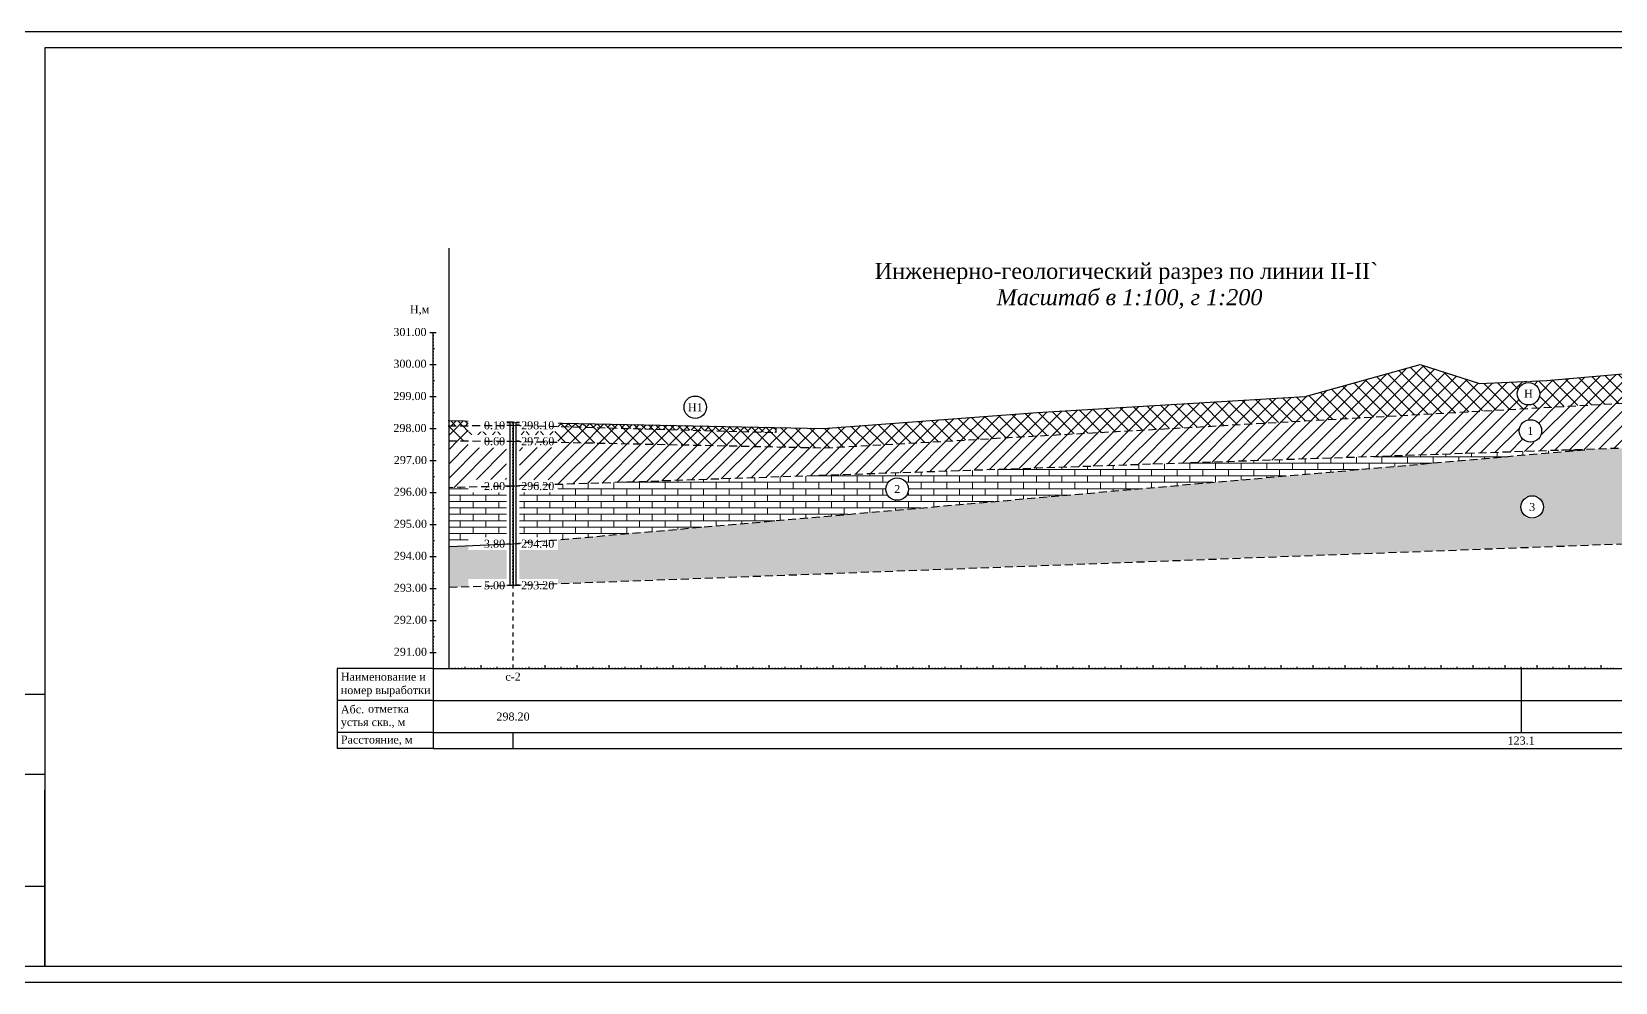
# Model space of a CAD drawing. Header units: millimetres. Extents: x 3380 to 11503, y -2610 to -1453.
# Drawn here: x 9614.1 to 10108.9, y -2608.2 to -2311.2 of the extents above; entities that cross this region are included whole.
import ezdxf
from ezdxf.enums import TextEntityAlignment as Align

# ---------------------------------------------------------------- set-up
doc = ezdxf.new("R2010")
doc.units = ezdxf.units.MM
doc.set_wipeout_variables(frame=1)
for name, pattern in [('ACAD_ISO03W100', [30, 12, -18]), ('DASHED', [0.75, 0.5, -0.25]), ('JIS_02_1.2', [2.5, 1.25, -1.25])]:
    doc.linetypes.add(name, pattern=pattern)
for name, color, linetype, plot in [('ГЛ_Непечатаемый', 6, 'Continuous', False), ('ГЛ_Разрез_ОсьШкалаВ-1', 6, 'Continuous', False), ('ГЛ_Разрез_ОсьШкалаГ-1', 6, 'Continuous', False), ('ГЛ_Разрез_ОсьШкалаГ-10', 6, 'Continuous', False), ('ГЛ_Разрез_СкважинаШкала-0.5', 6, 'Continuous', False), ('ГЛ_Разрез_СкважинаШкала-1', 6, 'Continuous', False), ('ГЛ_Штамп_РамкаВнеш', 6, 'Continuous', False)]:
    doc.layers.add(name, color=color, linetype=linetype, plot=plot)
for name, color, linetype in [('ГЛ_Разрез_Ось', 7, 'Continuous'), ('ГЛ_Разрез_ОсьШкалаВ-10', 7, 'Continuous'), ('ГЛ_Разрез_Скважина', 7, 'Continuous'), ('ГЛ_Разрез_СкважинаОсь', 7, 'JIS_02_1.2'), ('ГЛ_Разрез_СкважинаОтм', 7, 'Continuous'), ('ГЛ_Разрез_СкважинаОтмТекст', 7, 'Continuous'), ('ГЛ_Разрез_СквМаска', 6, 'Continuous'), ('ГЛ_Разрез_СлоиОбозначения', 7, 'Continuous'), ('ГЛ_Разрез_Таблица', 7, 'Continuous'), ('ГЛ_Разрез_ТаблицаТекст', 7, 'Continuous'), ('ГЛ_Штамп', 7, 'Continuous'), ('ГЛ_Штамп_РамкаВнутр', 7, 'Continuous'), ('ГЛ_Штамп_Текст', 7, 'Continuous'), ('КОНТУРА', 7, 'Continuous')]:
    doc.layers.add(name, color=color, linetype=linetype)
doc.styles.add('ГеологияРазрезМасштаб', font='timesi.ttf', dxfattribs={"height": 5})
doc.styles.add('ГеологияРазрезНазвание', font='times.ttf', dxfattribs={"height": 5})
doc.styles.add('ГеологияРазрезОсь', font='times.ttf', dxfattribs={"height": 2.5})
doc.styles.add('ГеологияРазрезСкважина', font='times.ttf', dxfattribs={"height": 2.5})
doc.styles.add('ГеологияРазрезТаблица', font='times.ttf', dxfattribs={"height": 2.5})
doc.styles.add('ГеологияШтамп', font='times.ttf')
doc.styles.add('СТАНДАРТ', font='times.ttf')

# ---------------------------------------------------------------- blocks, each defined once
blk = doc.blocks.new('*U41')
at = {"layer": 'ГЛ_Разрез_Ось'}
for q in [(-5, 100), (-5, -5)]:
    blk.add_line((-5, 0), q, dxfattribs=at)
blk.add_lwpolyline([(-5, 100, 0, 0, 0), (-5, 102, 1, 0, 0), (-5, 105, 0, 0, 0)], format="xyseb", dxfattribs=at)
at = {"layer": 'ГЛ_Разрез_ОсьШкалаВ-1'}
for p, q in [((-5, 99), (-4.75, 99)), ((-5, 98), (-4.75, 98)), ((-5, 97), (-4.75, 97)), ((-5, 96), (-4.75, 96)), ((-5, 95), (-4.5, 95)), ((-5, 94), (-4.75, 94)), ((-5, 93), (-4.75, 93)), ((-5, 92), (-4.75, 92)), ((-5, 91), (-4.75, 91)), ((-5, 89), (-4.75, 89)), ((-5, 88), (-4.75, 88)), ((-5, 87), (-4.75, 87)), ((-5, 86), (-4.75, 86)), ((-5, 85), (-4.5, 85)), ((-5, 84), (-4.75, 84)), ((-5, 83), (-4.75, 83)), ((-5, 82), (-4.75, 82)), ((-5, 81), (-4.75, 81)), ((-5, 79), (-4.75, 79)), ((-5, 78), (-4.75, 78)), ((-5, 77), (-4.75, 77)), ((-5, 76), (-4.75, 76)), ((-5, 75), (-4.5, 75)), ((-5, 74), (-4.75, 74)), ((-5, 73), (-4.75, 73)), ((-5, 72), (-4.75, 72)), ((-5, 71), (-4.75, 71)), ((-5, 69), (-4.75, 69)), ((-5, 68), (-4.75, 68)), ((-5, 67), (-4.75, 67)), ((-5, 66), (-4.75, 66)), ((-5, 65), (-4.5, 65)), ((-5, 64), (-4.75, 64)), ((-5, 63), (-4.75, 63)), ((-5, 62), (-4.75, 62)), ((-5, 61), (-4.75, 61)), ((-5, 59), (-4.75, 59)), ((-5, 58), (-4.75, 58)), ((-5, 57), (-4.75, 57)), ((-5, 56), (-4.75, 56)), ((-5, 55), (-4.5, 55)), ((-5, 54), (-4.75, 54)), ((-5, 53), (-4.75, 53)), ((-5, 52), (-4.75, 52)), ((-5, 51), (-4.75, 51)), ((-5, 49), (-4.75, 49)), ((-5, 48), (-4.75, 48)), ((-5, 47), (-4.75, 47)), ((-5, 46), (-4.75, 46)), ((-5, 45), (-4.5, 45)), ((-5, 44), (-4.75, 44)), ((-5, 43), (-4.75, 43)), ((-5, 42), (-4.75, 42)), ((-5, 41), (-4.75, 41)), ((-5, 39), (-4.75, 39)), ((-5, 38), (-4.75, 38)), ((-5, 37), (-4.75, 37)), ((-5, 36), (-4.75, 36)), ((-5, 35), (-4.5, 35)), ((-5, 34), (-4.75, 34)), ((-5, 33), (-4.75, 33)), ((-5, 32), (-4.75, 32)), ((-5, 31), (-4.75, 31)), ((-5, 29), (-4.75, 29)), ((-5, 28), (-4.75, 28)), ((-5, 27), (-4.75, 27)), ((-5, 26), (-4.75, 26)), ((-5, 25), (-4.5, 25)), ((-5, 24), (-4.75, 24)), ((-5, 23), (-4.75, 23)), ((-5, 22), (-4.75, 22)), ((-5, 21), (-4.75, 21)), ((-5, 19), (-4.75, 19)), ((-5, 18), (-4.75, 18)), ((-5, 17), (-4.75, 17)), ((-5, 16), (-4.75, 16)), ((-5, 15), (-4.5, 15)), ((-5, 14), (-4.75, 14)), ((-5, 13), (-4.75, 13)), ((-5, 12), (-4.75, 12)), ((-5, 11), (-4.75, 11)), ((-5, 9), (-4.75, 9)), ((-5, 8), (-4.75, 8)), ((-5, 7), (-4.75, 7)), ((-5, 6), (-4.75, 6)), ((-5, 5), (-4.5, 5)), ((-5, 4), (-4.75, 4)), ((-5, 3), (-4.75, 3)), ((-5, 2), (-4.75, 2)), ((-5, 1), (-4.75, 1))]:
    blk.add_line(p, q, dxfattribs=at)
at = {"layer": 'ГЛ_Разрез_ОсьШкалаВ-10'}
for p, q in [((-6, 100), (-4, 100)), ((-6, 90), (-4, 90)), ((-6, 80), (-4, 80)), ((-6, 70), (-4, 70)), ((-6, 60), (-4, 60)), ((-6, 50), (-4, 50)), ((-6, 40), (-4, 40)), ((-6, 30), (-4, 30)), ((-6, 20), (-4, 20)), ((-6, 10), (-4, 10)), ((-6, 0), (-4, 0))]:
    blk.add_line(p, q, dxfattribs=at)
at = {"layer": 'ГЛ_Разрез_ОсьШкалаГ-1'}
for p, q in [((1, -5), (1, -4.75)), ((2, -5), (2, -4.75)), ((3, -5), (3, -4.75)), ((4, -5), (4, -4.75)), ((5, -5), (5, -4.5)), ((6, -5), (6, -4.75)), ((7, -5), (7, -4.75)), ((8, -5), (8, -4.75)), ((9, -5), (9, -4.75)), ((11, -5), (11, -4.75)), ((12, -5), (12, -4.75)), ((13, -5), (13, -4.75)), ((14, -5), (14, -4.75)), ((15, -5), (15, -4.5)), ((16, -5), (16, -4.75)), ((17, -5), (17, -4.75)), ((18, -5), (18, -4.75)), ((19, -5), (19, -4.75)), ((21, -5), (21, -4.75)), ((22, -5), (22, -4.75)), ((23, -5), (23, -4.75)), ((24, -5), (24, -4.75)), ((25, -5), (25, -4.5)), ((26, -5), (26, -4.75)), ((27, -5), (27, -4.75)), ((28, -5), (28, -4.75)), ((29, -5), (29, -4.75)), ((31, -5), (31, -4.75)), ((32, -5), (32, -4.75)), ((33, -5), (33, -4.75)), ((34, -5), (34, -4.75)), ((35, -5), (35, -4.5)), ((36, -5), (36, -4.75)), ((37, -5), (37, -4.75)), ((38, -5), (38, -4.75)), ((39, -5), (39, -4.75)), ((41, -5), (41, -4.75)), ((42, -5), (42, -4.75)), ((43, -5), (43, -4.75)), ((44, -5), (44, -4.75)), ((45, -5), (45, -4.5)), ((46, -5), (46, -4.75)), ((47, -5), (47, -4.75)), ((48, -5), (48, -4.75)), ((49, -5), (49, -4.75)), ((51, -5), (51, -4.75)), ((52, -5), (52, -4.75)), ((53, -5), (53, -4.75)), ((54, -5), (54, -4.75)), ((55, -5), (55, -4.5)), ((56, -5), (56, -4.75)), ((57, -5), (57, -4.75)), ((58, -5), (58, -4.75)), ((59, -5), (59, -4.75)), ((61, -5), (61, -4.75)), ((62, -5), (62, -4.75)), ((63, -5), (63, -4.75)), ((64, -5), (64, -4.75)), ((65, -5), (65, -4.5)), ((66, -5), (66, -4.75)), ((67, -5), (67, -4.75)), ((68, -5), (68, -4.75)), ((69, -5), (69, -4.75)), ((71, -5), (71, -4.75)), ((72, -5), (72, -4.75)), ((73, -5), (73, -4.75)), ((74, -5), (74, -4.75)), ((75, -5), (75, -4.5)), ((76, -5), (76, -4.75)), ((77, -5), (77, -4.75)), ((78, -5), (78, -4.75)), ((79, -5), (79, -4.75)), ((81, -5), (81, -4.75)), ((82, -5), (82, -4.75)), ((83, -5), (83, -4.75)), ((84, -5), (84, -4.75)), ((85, -5), (85, -4.5)), ((86, -5), (86, -4.75)), ((87, -5), (87, -4.75)), ((88, -5), (88, -4.75)), ((89, -5), (89, -4.75)), ((91, -5), (91, -4.75)), ((92, -5), (92, -4.75)), ((93, -5), (93, -4.75)), ((94, -5), (94, -4.75)), ((95, -5), (95, -4.5)), ((96, -5), (96, -4.75)), ((97, -5), (97, -4.75)), ((98, -5), (98, -4.75)), ((99, -5), (99, -4.75)), ((101, -5), (101, -4.75)), ((102, -5), (102, -4.75)), ((103, -5), (103, -4.75)), ((104, -5), (104, -4.75)), ((105, -5), (105, -4.5)), ((106, -5), (106, -4.75)), ((107, -5), (107, -4.75)), ((108, -5), (108, -4.75)), ((109, -5), (109, -4.75)), ((111, -5), (111, -4.75)), ((112, -5), (112, -4.75)), ((113, -5), (113, -4.75)), ((114, -5), (114, -4.75)), ((115, -5), (115, -4.5)), ((116, -5), (116, -4.75)), ((117, -5), (117, -4.75)), ((118, -5), (118, -4.75)), ((119, -5), (119, -4.75)), ((121, -5), (121, -4.75)), ((122, -5), (122, -4.75)), ((123, -5), (123, -4.75)), ((124, -5), (124, -4.75)), ((125, -5), (125, -4.5)), ((126, -5), (126, -4.75)), ((127, -5), (127, -4.75)), ((128, -5), (128, -4.75)), ((129, -5), (129, -4.75)), ((131, -5), (131, -4.75)), ((132, -5), (132, -4.75)), ((133, -5), (133, -4.75)), ((134, -5), (134, -4.75)), ((135, -5), (135, -4.5)), ((136, -5), (136, -4.75)), ((137, -5), (137, -4.75)), ((138, -5), (138, -4.75)), ((139, -5), (139, -4.75)), ((141, -5), (141, -4.75)), ((142, -5), (142, -4.75)), ((143, -5), (143, -4.75)), ((144, -5), (144, -4.75)), ((145, -5), (145, -4.5)), ((146, -5), (146, -4.75)), ((147, -5), (147, -4.75)), ((148, -5), (148, -4.75)), ((149, -5), (149, -4.75)), ((151, -5), (151, -4.75)), ((152, -5), (152, -4.75)), ((153, -5), (153, -4.75)), ((154, -5), (154, -4.75)), ((155, -5), (155, -4.5)), ((156, -5), (156, -4.75)), ((157, -5), (157, -4.75)), ((158, -5), (158, -4.75)), ((159, -5), (159, -4.75)), ((161, -5), (161, -4.75)), ((162, -5), (162, -4.75)), ((163, -5), (163, -4.75)), ((164, -5), (164, -4.75)), ((165, -5), (165, -4.5)), ((166, -5), (166, -4.75)), ((167, -5), (167, -4.75)), ((168, -5), (168, -4.75)), ((169, -5), (169, -4.75)), ((171, -5), (171, -4.75)), ((172, -5), (172, -4.75)), ((173, -5), (173, -4.75)), ((174, -5), (174, -4.75)), ((175, -5), (175, -4.5)), ((176, -5), (176, -4.75)), ((177, -5), (177, -4.75)), ((178, -5), (178, -4.75)), ((179, -5), (179, -4.75)), ((181, -5), (181, -4.75)), ((182, -5), (182, -4.75)), ((183, -5), (183, -4.75)), ((184, -5), (184, -4.75)), ((185, -5), (185, -4.5)), ((186, -5), (186, -4.75)), ((187, -5), (187, -4.75)), ((188, -5), (188, -4.75)), ((189, -5), (189, -4.75)), ((191, -5), (191, -4.75)), ((192, -5), (192, -4.75)), ((193, -5), (193, -4.75)), ((194, -5), (194, -4.75)), ((195, -5), (195, -4.5)), ((196, -5), (196, -4.75)), ((197, -5), (197, -4.75)), ((198, -5), (198, -4.75)), ((199, -5), (199, -4.75)), ((201, -5), (201, -4.75)), ((202, -5), (202, -4.75)), ((203, -5), (203, -4.75)), ((204, -5), (204, -4.75)), ((205, -5), (205, -4.5)), ((206, -5), (206, -4.75)), ((207, -5), (207, -4.75)), ((208, -5), (208, -4.75)), ((209, -5), (209, -4.75)), ((211, -5), (211, -4.75)), ((212, -5), (212, -4.75)), ((213, -5), (213, -4.75)), ((214, -5), (214, -4.75)), ((215, -5), (215, -4.5)), ((216, -5), (216, -4.75)), ((217, -5), (217, -4.75)), ((218, -5), (218, -4.75)), ((219, -5), (219, -4.75)), ((221, -5), (221, -4.75)), ((222, -5), (222, -4.75)), ((223, -5), (223, -4.75)), ((224, -5), (224, -4.75)), ((225, -5), (225, -4.5)), ((226, -5), (226, -4.75)), ((227, -5), (227, -4.75)), ((228, -5), (228, -4.75)), ((229, -5), (229, -4.75)), ((231, -5), (231, -4.75)), ((232, -5), (232, -4.75)), ((233, -5), (233, -4.75)), ((234, -5), (234, -4.75)), ((235, -5), (235, -4.5)), ((236, -5), (236, -4.75)), ((237, -5), (237, -4.75)), ((238, -5), (238, -4.75)), ((239, -5), (239, -4.75)), ((241, -5), (241, -4.75)), ((242, -5), (242, -4.75)), ((243, -5), (243, -4.75)), ((244, -5), (244, -4.75)), ((245, -5), (245, -4.5)), ((246, -5), (246, -4.75)), ((247, -5), (247, -4.75)), ((248, -5), (248, -4.75)), ((249, -5), (249, -4.75)), ((251, -5), (251, -4.75)), ((252, -5), (252, -4.75)), ((253, -5), (253, -4.75)), ((254, -5), (254, -4.75)), ((255, -5), (255, -4.5)), ((256, -5), (256, -4.75)), ((257, -5), (257, -4.75)), ((258, -5), (258, -4.75)), ((259, -5), (259, -4.75)), ((261, -5), (261, -4.75)), ((262, -5), (262, -4.75)), ((263, -5), (263, -4.75)), ((264, -5), (264, -4.75)), ((265, -5), (265, -4.5)), ((266, -5), (266, -4.75)), ((267, -5), (267, -4.75)), ((268, -5), (268, -4.75)), ((269, -5), (269, -4.75)), ((271, -5), (271, -4.75)), ((272, -5), (272, -4.75)), ((273, -5), (273, -4.75)), ((274, -5), (274, -4.75)), ((275, -5), (275, -4.5)), ((276, -5), (276, -4.75)), ((277, -5), (277, -4.75)), ((278, -5), (278, -4.75)), ((279, -5), (279, -4.75)), ((281, -5), (281, -4.75)), ((282, -5), (282, -4.75)), ((283, -5), (283, -4.75)), ((284, -5), (284, -4.75)), ((285, -5), (285, -4.5)), ((286, -5), (286, -4.75)), ((287, -5), (287, -4.75)), ((288, -5), (288, -4.75)), ((289, -5), (289, -4.75)), ((291, -5), (291, -4.75)), ((292, -5), (292, -4.75)), ((293, -5), (293, -4.75)), ((294, -5), (294, -4.75)), ((295, -5), (295, -4.5)), ((296, -5), (296, -4.75)), ((297, -5), (297, -4.75)), ((298, -5), (298, -4.75)), ((299, -5), (299, -4.75)), ((301, -5), (301, -4.75)), ((302, -5), (302, -4.75)), ((303, -5), (303, -4.75)), ((304, -5), (304, -4.75)), ((305, -5), (305, -4.5)), ((306, -5), (306, -4.75)), ((307, -5), (307, -4.75)), ((308, -5), (308, -4.75)), ((309, -5), (309, -4.75)), ((311, -5), (311, -4.75)), ((312, -5), (312, -4.75)), ((313, -5), (313, -4.75)), ((314, -5), (314, -4.75)), ((315, -5), (315, -4.5)), ((316, -5), (316, -4.75)), ((317, -5), (317, -4.75)), ((318, -5), (318, -4.75)), ((319, -5), (319, -4.75)), ((321, -5), (321, -4.75)), ((322, -5), (322, -4.75)), ((323, -5), (323, -4.75)), ((324, -5), (324, -4.75)), ((325, -5), (325, -4.5)), ((326, -5), (326, -4.75)), ((327, -5), (327, -4.75)), ((328, -5), (328, -4.75)), ((329, -5), (329, -4.75)), ((331, -5), (331, -4.75)), ((332, -5), (332, -4.75)), ((333, -5), (333, -4.75)), ((334, -5), (334, -4.75)), ((335, -5), (335, -4.5)), ((336, -5), (336, -4.75)), ((337, -5), (337, -4.75)), ((338, -5), (338, -4.75)), ((339, -5), (339, -4.75)), ((341, -5), (341, -4.75)), ((342, -5), (342, -4.75)), ((343, -5), (343, -4.75)), ((344, -5), (344, -4.75)), ((345, -5), (345, -4.5)), ((346, -5), (346, -4.75)), ((347, -5), (347, -4.75)), ((348, -5), (348, -4.75)), ((349, -5), (349, -4.75)), ((351, -5), (351, -4.75)), ((352, -5), (352, -4.75)), ((353, -5), (353, -4.75)), ((354, -5), (354, -4.75)), ((355, -5), (355, -4.5)), ((356, -5), (356, -4.75)), ((357, -5), (357, -4.75)), ((358, -5), (358, -4.75)), ((359, -5), (359, -4.75)), ((361, -5), (361, -4.75)), ((362, -5), (362, -4.75)), ((363, -5), (363, -4.75)), ((364, -5), (364, -4.75))]:
    blk.add_line(p, q, dxfattribs=at)
at = {"layer": 'ГЛ_Разрез_ОсьШкалаГ-10'}
for p, q in [((0, -5), (0, -4)), ((10, -5), (10, -4)), ((10, -5), (10, -4)), ((20, -5), (20, -4)), ((20, -5), (20, -4)), ((30, -5), (30, -4)), ((30, -5), (30, -4)), ((40, -5), (40, -4)), ((40, -5), (40, -4)), ((50, -5), (50, -4)), ((50, -5), (50, -4)), ((60, -5), (60, -4)), ((60, -5), (60, -4)), ((70, -5), (70, -4)), ((70, -5), (70, -4)), ((80, -5), (80, -4)), ((80, -5), (80, -4)), ((90, -5), (90, -4)), ((90, -5), (90, -4)), ((100, -5), (100, -4)), ((100, -5), (100, -4)), ((110, -5), (110, -4)), ((110, -5), (110, -4)), ((120, -5), (120, -4)), ((120, -5), (120, -4)), ((130, -5), (130, -4)), ((130, -5), (130, -4)), ((140, -5), (140, -4)), ((140, -5), (140, -4)), ((150, -5), (150, -4)), ((150, -5), (150, -4)), ((160, -5), (160, -4)), ((160, -5), (160, -4)), ((170, -5), (170, -4)), ((170, -5), (170, -4)), ((180, -5), (180, -4)), ((180, -5), (180, -4)), ((190, -5), (190, -4)), ((190, -5), (190, -4)), ((200, -5), (200, -4)), ((200, -5), (200, -4)), ((210, -5), (210, -4)), ((210, -5), (210, -4)), ((220, -5), (220, -4)), ((220, -5), (220, -4)), ((230, -5), (230, -4)), ((230, -5), (230, -4)), ((240, -5), (240, -4)), ((240, -5), (240, -4)), ((250, -5), (250, -4)), ((250, -5), (250, -4)), ((260, -5), (260, -4)), ((260, -5), (260, -4)), ((270, -5), (270, -4)), ((270, -5), (270, -4)), ((280, -5), (280, -4)), ((280, -5), (280, -4)), ((290, -5), (290, -4)), ((290, -5), (290, -4)), ((300, -5), (300, -4)), ((300, -5), (300, -4)), ((310, -5), (310, -4)), ((310, -5), (310, -4)), ((320, -5), (320, -4)), ((320, -5), (320, -4)), ((330, -5), (330, -4)), ((330, -5), (330, -4)), ((340, -5), (340, -4)), ((340, -5), (340, -4)), ((350, -5), (350, -4)), ((350, -5), (350, -4)), ((360, -5), (360, -4)), ((360, -5), (360, -4))]:
    blk.add_line(p, q, dxfattribs=at)
at = {"layer": 'ГЛ_Разрез_Таблица'}
for p, q in [((-5, -5), (-35, -5)), ((-35, -5), (-35, -30)), ((-5, -5), (-5, -30)), ((-5, -5), (0, -5)), ((0, -5), (655, -5)), ((-5, -15), (-35, -15)), ((-5, -15), (0, -15)), ((0, -15), (655, -15)), ((-5, -25), (-35, -25)), ((-5, -25), (0, -25)), ((0, -25), (655, -25)), ((-5, -30), (-35, -30)), ((-5, -30), (0, -30)), ((0, -30), (655, -30))]:
    blk.add_line(p, q, dxfattribs=at)
at = {"style": 'ГеологияРазрезТаблица'}
blk.add_text('Н,м', height=2.5, dxfattribs=at).set_placement((-6.16, 105.22), align=Align.BOTTOM_RIGHT)
at = {"flags": 8}
for tag, style, p in [('НАЗВАНИЕ', 'ГеологияРазрезНазвание', (212.65, 119.21)), ('Масштаб', 'ГеологияРазрезМасштаб', (212.65, 111.01))]:
    blk.add_attdef(tag, text='', height=5, dxfattribs=dict(at, style=style)).set_placement(p, align=Align.MIDDLE_CENTER)
at = {"layer": 'ГЛ_Разрез_ТаблицаТекст', "char_height": 2.5, "attachment_point": 4, "style": 'ГеологияРазрезТаблица'}
for s, insert, width in [('Наименование и номер выработки', (-33.81, -10.06), 28.8119), ('Абс{\\fTimes New Roman|b0|i0|c238|p18;.}', (-33.81, -17.78), 9.2141), ('      {\\fTimes New Roman|b0|i0|c238|p18;   }отметка устья скв.{\\fTimes New Roman|b0|i0|c238|p18;, }м', (-33.81, -20.06), 28.8119), ('Расстояние, м', (-33.81, -27.5), 28.8119)]:
    blk.add_mtext(s, dxfattribs=dict(at, insert=insert, width=width))
blk = doc.blocks.new('*U39')
at = {"layer": 'ГЛ_Непечатаемый', "linetype": 'Continuous'}
blk.add_line((0, 26.1), (0, 26.1), dxfattribs=at)
at = {"layer": 'ГЛ_Разрез_СкважинаОсь'}
for p, q in [((0, 5), (0, 26.1)), ((0, 0), (0, 5))]:
    blk.add_line(p, q, dxfattribs=at)
at = {"layer": 'ГЛ_Разрез_Таблица', "ltscale": 100}
blk.add_line((0, -25), (0, -20), dxfattribs=at)
at = {"layer": 'ГЛ_Разрез_ТаблицаТекст', "style": 'ГеологияРазрезТаблица'}
for tag, p in [('СКВАЖИНА', (0, -2.53)), ('АрхНомер', (0, -6.33)), ('Отметка', (0, -15))]:
    blk.add_attdef(tag, text='', height=2.5, dxfattribs=at).set_placement(p, align=Align.MIDDLE_CENTER)
blk = doc.blocks.new('*U29')
blk.add_wipeout([(-2, -50.85), (-2, -0.15), (2, -0.15), (2, -50.85)]).dxf.layer = 'ГЛ_Разрез_СквМаска'
at = {"layer": 'ГЛ_Непечатаемый'}
blk.add_line((0, 0), (0, -51), dxfattribs=at)
at = {"layer": 'ГЛ_Разрез_Скважина'}
blk.add_line((-2, -51), (2, -51), dxfattribs=at)
for points in [[(-2, 0), (-1, 0), (-1, -51)], [(1, -51), (1, 0), (2, 0)]]:
    blk.add_lwpolyline(points, dxfattribs=at)
at = {"layer": 'ГЛ_Разрез_СкважинаШкала-0.5'}
for p, q in [((-0.125, -0.5), (0.125, -0.5)), ((-0.125, -1.5), (0.125, -1.5)), ((-0.125, -2.5), (0.125, -2.5)), ((-0.125, -3.5), (0.125, -3.5)), ((-0.125, -4.5), (0.125, -4.5)), ((-0.125, -5.5), (0.125, -5.5)), ((-0.125, -6.5), (0.125, -6.5)), ((-0.125, -7.5), (0.125, -7.5)), ((-0.125, -8.5), (0.125, -8.5)), ((-0.125, -9.5), (0.125, -9.5)), ((-0.125, -10.5), (0.125, -10.5)), ((-0.125, -11.5), (0.125, -11.5)), ((-0.125, -12.5), (0.125, -12.5)), ((-0.125, -13.5), (0.125, -13.5)), ((-0.125, -14.5), (0.125, -14.5)), ((-0.125, -15.5), (0.125, -15.5)), ((-0.125, -16.5), (0.125, -16.5)), ((-0.125, -17.5), (0.125, -17.5)), ((-0.125, -18.5), (0.125, -18.5)), ((-0.125, -19.5), (0.125, -19.5)), ((-0.125, -20.5), (0.125, -20.5)), ((-0.125, -21.5), (0.125, -21.5)), ((-0.125, -22.5), (0.125, -22.5)), ((-0.125, -23.5), (0.125, -23.5)), ((-0.125, -24.5), (0.125, -24.5)), ((-0.125, -25.5), (0.125, -25.5)), ((-0.125, -26.5), (0.125, -26.5)), ((-0.125, -27.5), (0.125, -27.5)), ((-0.125, -28.5), (0.125, -28.5)), ((-0.125, -29.5), (0.125, -29.5)), ((-0.125, -30.5), (0.125, -30.5)), ((-0.125, -31.5), (0.125, -31.5)), ((-0.125, -32.5), (0.125, -32.5)), ((-0.125, -33.5), (0.125, -33.5)), ((-0.125, -34.5), (0.125, -34.5)), ((-0.125, -35.5), (0.125, -35.5)), ((-0.125, -36.5), (0.125, -36.5)), ((-0.125, -37.5), (0.125, -37.5)), ((-0.125, -38.5), (0.125, -38.5)), ((-0.125, -39.5), (0.125, -39.5)), ((-0.125, -40.5), (0.125, -40.5)), ((-0.125, -41.5), (0.125, -41.5)), ((-0.125, -42.5), (0.125, -42.5)), ((-0.125, -43.5), (0.125, -43.5)), ((-0.125, -44.5), (0.125, -44.5)), ((-0.125, -45.5), (0.125, -45.5)), ((-0.125, -46.5), (0.125, -46.5)), ((-0.125, -47.5), (0.125, -47.5)), ((-0.125, -48.5), (0.125, -48.5)), ((-0.125, -49.5), (0.125, -49.5)), ((-0.125, -50.5), (0.125, -50.5))]:
    blk.add_line(p, q, dxfattribs=at)
at = {"layer": 'ГЛ_Разрез_СкважинаШкала-1'}
for p, q in [((-0.5, 0), (0.5, 0)), ((-0.25, -1), (0.25, -1)), ((-0.25, -2), (0.25, -2)), ((-0.25, -3), (0.25, -3)), ((-0.25, -4), (0.25, -4)), ((-0.25, -5), (0.25, -5)), ((-0.25, -6), (0.25, -6)), ((-0.25, -7), (0.25, -7)), ((-0.25, -8), (0.25, -8)), ((-0.25, -9), (0.25, -9)), ((-0.25, -10), (0.25, -10)), ((-0.25, -11), (0.25, -11)), ((-0.25, -12), (0.25, -12)), ((-0.25, -13), (0.25, -13)), ((-0.25, -14), (0.25, -14)), ((-0.25, -15), (0.25, -15)), ((-0.25, -16), (0.25, -16)), ((-0.25, -17), (0.25, -17)), ((-0.25, -18), (0.25, -18)), ((-0.25, -19), (0.25, -19)), ((-0.25, -20), (0.25, -20)), ((-0.25, -21), (0.25, -21)), ((-0.25, -22), (0.25, -22)), ((-0.25, -23), (0.25, -23)), ((-0.25, -24), (0.25, -24)), ((-0.25, -25), (0.25, -25)), ((-0.25, -26), (0.25, -26)), ((-0.25, -27), (0.25, -27)), ((-0.25, -28), (0.25, -28)), ((-0.25, -29), (0.25, -29)), ((-0.25, -30), (0.25, -30)), ((-0.25, -31), (0.25, -31)), ((-0.25, -32), (0.25, -32)), ((-0.25, -33), (0.25, -33)), ((-0.25, -34), (0.25, -34)), ((-0.25, -35), (0.25, -35)), ((-0.25, -36), (0.25, -36)), ((-0.25, -37), (0.25, -37)), ((-0.25, -38), (0.25, -38)), ((-0.25, -39), (0.25, -39)), ((-0.25, -40), (0.25, -40)), ((-0.25, -41), (0.25, -41)), ((-0.25, -42), (0.25, -42)), ((-0.25, -43), (0.25, -43)), ((-0.25, -44), (0.25, -44)), ((-0.25, -45), (0.25, -45)), ((-0.25, -46), (0.25, -46)), ((-0.25, -47), (0.25, -47)), ((-0.25, -48), (0.25, -48)), ((-0.25, -49), (0.25, -49)), ((-0.25, -50), (0.25, -50)), ((-0.25, -51), (0.25, -51))]:
    blk.add_line(p, q, dxfattribs=at)
blk = doc.blocks.new('*U28')
for points in [[(-2, 2), (-14, 2), (-14, -2), (-2, -2)], [(14, 2), (2, 2), (2, -2), (14, -2)]]:
    blk.add_wipeout(points).dxf.layer = 'ГЛ_Разрез_СквМаска'
at = {"layer": 'ГЛ_Разрез_СкважинаОтм'}
for p, q in [((-2, -0.01), (-1, -0.01)), ((2, -0.01), (1, -0.01))]:
    blk.add_line(p, q, dxfattribs=at)
at = {"layer": 'ГЛ_Разрез_СкважинаОтмТекст', "style": 'ГеологияРазрезСкважина'}
blk.add_attdef('ОТМЕТКА_ОТНОС', text='', height=2.5, dxfattribs=at).set_placement((-2.5, 0), align=Align.MIDDLE_RIGHT)
blk.add_attdef('ОТМЕТКА_АБС', text='', height=2.5, dxfattribs=at).set_placement((2.5, 0), align=Align.MIDDLE_LEFT)
blk = doc.blocks.new('ГЛ_Разрез_СлоиОбозначения')
blk.add_wipeout([(3.75, 0), (3.61, 1.08), (3.1, 2.14), (2.3, 2.99), (1.45, 3.48), (0.58, 3.71), (0, 3.75), (-0.58, 3.71), (-1.45, 3.48), (-2.3, 2.99), (-3.1, 2.14), (-3.61, 1.08), (-3.75, 0), (-3.61, -1.08), (-3.1, -2.14), (-2.3, -2.99), (-1.45, -3.48), (-0.58, -3.71), (0, -3.75), (0.58, -3.71), (1.45, -3.48), (2.3, -2.99), (3.1, -2.14), (3.61, -1.08)]).dxf.layer = 'ГЛ_Разрез_СквМаска'
at = {"layer": 'ГЛ_Разрез_СлоиОбозначения'}
blk.add_circle((0, 0), 3.5, dxfattribs=at)
at = {"layer": 'ГЛ_Разрез_СлоиОбозначения', "style": 'ГеологияРазрезОсь'}
blk.add_attdef('НОМЕР', text='', height=2.5, dxfattribs=at).set_placement((0, 0), align=Align.MIDDLE_CENTER)
blk = doc.blocks.new('ГЛ_Разрез_ТаблицаРасстояние')
at = {"layer": 'ГЛ_Непечатаемый'}
blk.add_line((0, 0), (0, -20), dxfattribs=at)
at = {"layer": 'ГЛ_Разрез_ТаблицаТекст', "style": 'ГеологияРазрезТаблица'}
blk.add_attdef('Длина', text='', height=2.5, dxfattribs=at).set_placement((0, -22.5), align=Align.MIDDLE_CENTER)
blk = doc.blocks.new('*U44')
at = {"layer": 'ГЛ_Штамп'}
for q in [(20, 60), (20, 45), (20, 20)]:
    blk.add_line((20, 5), q, dxfattribs=at)
at = {"layer": 'ГЛ_Штамп_РамкаВнеш'}
blk.add_lwpolyline([(0, 0), (840, 0), (840, 297), (0, 297)], close=True, dxfattribs=at)
at = {"layer": 'ГЛ_Штамп_РамкаВнутр', "lineweight": -2}
for p, q in [((8, 90), (20, 90)), ((8, 65), (20, 65)), ((8, 30), (20, 30)), ((8, 5), (20, 5))]:
    blk.add_line(p, q, dxfattribs=at)
at = {"layer": 'ГЛ_Штамп_РамкаВнутр'}
blk.add_lwpolyline([(20, 5), (835, 5), (835, 292), (20, 292)], close=True, dxfattribs=at)
at = {"layer": 'ГЛ_Штамп_Текст', "style": 'ГеологияШтамп', "flags": 8}
for tag, p in [('Приложение', (821.67, 288.5)), ('Лист', (835, 288.5))]:
    blk.add_attdef(tag, text='', height=3, dxfattribs=at).set_placement(p, align=Align.MIDDLE_RIGHT)

msp = doc.modelspace()

# ---------------------------------------------------------------- hatches: boundary and pattern name
at = {"linetype": 'DASHED', "lineweight": 20, "ltscale": 5}
h = msp.add_hatch(dxfattribs=at)
h.set_pattern_fill('ANSI37', color=256, scale=0.5)
h.paths.add_polyline_path([(9750.5, -2432.92), (9744.48, -2432.81), (9744.48, -2434.36), (9750.5, -2434.3)])
h = msp.add_hatch(dxfattribs=at)
h.set_pattern_fill('ANSI37', color=256)
h.paths.add_polyline_path([(9762.48, -2436.17), (9750.5, -2436.17), (9750.5, -2434.3), (9744.48, -2434.36), (9744.48, -2439.03), (9750.5, -2439.08), (9750.5, -2437.17), (9762.48, -2437.17)])
h = msp.add_hatch(dxfattribs=at)
h.set_pattern_fill('ANSI37', color=256, scale=0.5)
h.paths.add_polyline_path([(9778.5, -2433.46), (9778.5, -2434.56), (9846.68, -2436.43), (9846.7, -2434.87)])
h = msp.add_hatch(dxfattribs=at)
h.set_pattern_fill('ANSI31', color=256)
h.paths.add_polyline_path([(9762.48, -2441.17), (9750.5, -2441.17), (9750.5, -2439.08), (9744.48, -2439.03), (9744.48, -2453.68), (9750.5, -2453.53), (9750.5, -2451.17), (9762.48, -2451.17)])

# ---------------------------------------------------------------- linework, layer by layer
at = {"lineweight": 30}
for p, q in [((9744.48, -2510.17), (9744.48, -2378.88)), ((9764.48, -2433.17), (9744.25, -2432.81)), ((9764.48, -2433.17), (9861.48, -2435.17))]:
    msp.add_line(p, q, dxfattribs=at)
for points in [[(10047.98, -2415.17), (10066.48, -2421.17), (10087.48, -2420.17), (10144.48, -2415.17), (10379.98, -2410.17)], [(9861.48, -2435.17), (9928.28, -2430.17), (10011.98, -2425.17), (10047.98, -2415.17)]]:
    msp.add_lwpolyline(points, dxfattribs=at)

# ---------------------------------------------------------------- block references
ref = msp.add_blockref('*U41', (9744.48, -2505.17))
ref.add_attrib('НАЗВАНИЕ', 'Инженерно-геологический разрез по линии II-II` ', dxfattribs={"height": 5, "style": 'ГеологияРазрезНазвание'}).set_placement((9957.13, -2385.96), align=Align.MIDDLE_CENTER)
ref.add_attrib('Масштаб', 'Масштаб в 1:100, г 1:200', dxfattribs={"height": 5, "style": 'ГеологияРазрезМасштаб'}).set_placement((9957.13, -2394.16), align=Align.MIDDLE_CENTER)
for name, p, values in [('*U39', (9764.48, -2510.17), {'СКВАЖИНА': 'с-2', 'Отметка': '298.20'}), ('ГЛ_Разрез_ТаблицаРасстояние', (10079.48, -2510.17), {'Длина': '123.1'})]:
    msp.add_blockref(name, p).add_auto_attribs(values)

# ---------------------------------------------------------------- texts
at = {"layer": 'КОНТУРА', "linetype": 'ACAD_ISO03W100', "lineweight": 5, "style": 'СТАНДАРТ'}
for s, p in [('301.00', (9727.08, -2406.29)), ('300.00', (9727.08, -2416.2)), ('299.00', (9727.08, -2426.29)), ('298.00', (9727.08, -2436.29)), ('297.00', (9727.21, -2446.29)), ('296.00', (9727.21, -2456.2)), ('295.00', (9727.21, -2466.2)), ('294.00', (9727.21, -2476.2)), ('293.00', (9727.21, -2486.2)), ('292.00', (9727.21, -2496.2)), ('291.00', (9727.21, -2506.2))]:
    msp.add_text(s, height=2.5, dxfattribs=at).set_placement(p)

# ---------------------------------------------------------------- next in the draw order: block references
msp.add_blockref('*U29', (9764.48, -2433.17))

# ---------------------------------------------------------------- next in the draw order: block references
for p, values in [((9764.5, -2434.17), {'ОТМЕТКА_ОТНОС': '0.10', 'ОТМЕТКА_АБС': '298.10'}), ((9764.5, -2453.17), {'ОТМЕТКА_ОТНОС': '2.00', 'ОТМЕТКА_АБС': '296.20'}), ((9764.5, -2471.17), {'ОТМЕТКА_ОТНОС': '3.80', 'ОТМЕТКА_АБС': '294.40'}), ((9764.5, -2484.17), {'ОТМЕТКА_ОТНОС': '5.00', 'ОТМЕТКА_АБС': '293.20'})]:
    msp.add_blockref('*U28', p).add_auto_attribs(values)

# ---------------------------------------------------------------- next in the draw order: linework, layer by layer
at = {"lineweight": 30}
msp.add_line((9744.48, -2472.01), (9764.48, -2471.17), dxfattribs=at)
at = {"linetype": 'DASHED', "lineweight": 30, "ltscale": 5}
msp.add_lwpolyline([(9744.48, -2484.77), (9764.48, -2484.17), (10379.98, -2461.17), (10399.48, -2460.36)], dxfattribs=at)

# ---------------------------------------------------------------- next in the draw order: block references
msp.add_blockref('*U28', (9764.5, -2439.17)).add_auto_attribs({'ОТМЕТКА_ОТНОС': '0.60', 'ОТМЕТКА_АБС': '297.60'})

# ---------------------------------------------------------------- next in the draw order: linework, layer by layer
msp.add_line((9764.48, -2471.17), (10100.68, -2441.7), dxfattribs=at)
for points in [[(9744.33, -2439.03), (9764.48, -2439.17), (9861.92, -2441.23), (10379.98, -2412.17), (10399.73, -2411.3)], [(9744.22, -2434.36), (9764.48, -2434.17), (9846.68, -2436.43), (9846.7, -2434.87)], [(10399.48, -2431.62), (10379.73, -2432.17), (9764.48, -2453.17), (9744.48, -2453.68)]]:
    msp.add_lwpolyline(points, dxfattribs=at)

# ---------------------------------------------------------------- next in the draw order: block references
for p, values in [((9821.42, -2428.54), {'НОМЕР': 'Н1'}), ((10081.79, -2424.32), {'НОМЕР': 'Н'}), ((10082.39, -2435.93), {'НОМЕР': '1'}), ((9884.51, -2454.11), {'НОМЕР': '2'}), ((10082.93, -2459.7), {'НОМЕР': '3'})]:
    msp.add_blockref('ГЛ_Разрез_СлоиОбозначения', p).add_auto_attribs(values)

# ---------------------------------------------------------------- next in the draw order: hatches: boundary and pattern name
at = {"linetype": 'DASHED', "lineweight": 20, "ltscale": 5}
h = msp.add_hatch(dxfattribs=at)
h.set_pattern_fill('ANSI37', color=256)
h.paths.add_polyline_path([(10047.98, -2415.17), (10011.98, -2425.17), (9928.28, -2430.17), (9861.48, -2435.17), (9846.7, -2434.87), (9846.68, -2436.43), (9778.5, -2434.56), (9778.5, -2436.17), (9766.48, -2436.17), (9766.48, -2437.17), (9778.5, -2437.17), (9778.5, -2439.47), (9861.92, -2441.23), (10366, -2412.96), (10366, -2410.47), (10220.91, -2413.55), (10221.02, -2415.85), (10160.29, -2417.97), (10160.29, -2414.84), (10144.48, -2415.17), (10087.48, -2420.17), (10066.48, -2421.17)])
h.paths.add_polyline_path([(10078.04, -2424.32), (10078.18, -2423.24), (10078.68, -2422.18), (10079.49, -2421.33), (10080.34, -2420.84), (10081.44, -2420.55), (10082.37, -2420.61), (10083.24, -2420.84), (10084.08, -2421.33), (10084.89, -2422.18), (10085.4, -2423.24), (10085.54, -2424.32), (10085.4, -2425.4), (10084.89, -2426.47), (10084.08, -2427.31), (10083.24, -2427.8), (10082.13, -2428.1), (10081.21, -2428.03), (10080.34, -2427.8), (10079.49, -2427.31), (10078.68, -2426.47), (10078.18, -2425.4)], flags=16)
h.paths.add_polyline_path([(10081.55, -2420.83), (10081.21, -2420.61), (10081.55, -2420.83, -0.434257), (10085.29, -2424.32, -0.39445), (10082.02, -2427.82), (10082.37, -2428.03), (10082.02, -2427.82, -0.434257), (10078.29, -2424.32, -0.39445)], flags=0)
h.paths.add_polyline_path([(10079.84, -2426.18), (10083.73, -2426.18), (10083.73, -2422.52), (10079.84, -2422.52)], flags=8)
h = msp.add_hatch(dxfattribs=at)
h.set_pattern_fill('ANSI31', color=256)
h.paths.add_polyline_path([(10366, -2432.64), (10366, -2430.17), (10377.98, -2430.17), (10377.98, -2413.17), (10366, -2413.17), (10366, -2412.96), (9861.92, -2441.23), (9778.5, -2439.47), (9778.5, -2441.17), (9766.48, -2441.17), (9766.48, -2451.17), (9778.5, -2451.17), (9778.5, -2452.69)])
h.paths.add_polyline_path([(10078.64, -2435.93), (10078.78, -2434.85), (10079.28, -2433.79), (10080.09, -2432.94), (10080.94, -2432.45), (10082.04, -2432.16), (10082.97, -2432.22), (10083.84, -2432.45), (10084.68, -2432.94), (10085.49, -2433.79), (10086, -2434.85), (10086.14, -2435.93), (10086, -2437.01), (10085.49, -2438.07), (10084.68, -2438.92), (10083.84, -2439.41), (10082.73, -2439.7), (10081.81, -2439.64), (10080.94, -2439.41), (10080.09, -2438.92), (10079.28, -2438.07), (10078.78, -2437.01)], flags=16)
h.paths.add_polyline_path([(10082.15, -2432.44), (10081.81, -2432.22), (10082.15, -2432.44, -0.434257), (10085.89, -2435.93, -0.39445), (10082.62, -2439.42), (10082.97, -2439.64), (10082.62, -2439.42, -0.434257), (10078.89, -2435.93, -0.39445)], flags=0)
h.paths.add_polyline_path([(10080.84, -2437.8), (10083.93, -2437.8), (10083.93, -2434.06), (10080.84, -2434.06)], flags=8)
h = msp.add_hatch(dxfattribs=at)
h.set_pattern_fill('KONGLOM', color=256, scale=10, pattern_type=2)
h.set_pattern_definition([(0, (0, 1), (0, 2), []), (60, (0, 0), (-8e-07, 3.9999986), [1.1547, -4.6188, 1.1547]), (120, (0, 0), (-3.4641008, 1.9999986), [1.1547, -4.6188, 1.1547]), (30, (2.598, 0), (8e-07, 3.9999986), [1, -3]), (30, (4.33, 0), (8e-07, 3.9999986), [-3, 1]), (150, (2.598, 0), (-3.4641008, -1.9999986), [-3, 1]), (150, (4.33, 0), (-3.4641008, -1.9999986), [1, -3])])
h.paths.add_polyline_path([(10366, -2461.7), (10366, -2459.17), (10377.98, -2459.17), (10377.98, -2434.17), (10366, -2434.17), (10366, -2432.64), (10100.68, -2441.7), (9778.5, -2469.94), (9778.5, -2473.17), (9766.48, -2473.17), (9766.48, -2482.17), (9778.5, -2482.17), (9778.5, -2483.65)])
h.paths.add_polyline_path([(10079.18, -2459.7), (10079.32, -2458.62), (10079.82, -2457.56), (10080.98, -2456.35), (10082.59, -2455.93), (10083.51, -2455.99), (10084.88, -2456.35), (10086.03, -2457.56), (10086.54, -2458.62), (10086.68, -2459.7), (10086.54, -2460.78), (10086.03, -2461.84), (10084.88, -2463.05), (10083.27, -2463.47), (10082.35, -2463.41), (10080.98, -2463.05), (10079.82, -2461.84), (10079.32, -2460.78)], flags=16)
h.paths.add_polyline_path([(10081.17, -2456.68), (10080.63, -2456.71), (10081.17, -2456.68, -0.115286), (10082.69, -2456.21), (10082.35, -2455.99), (10082.69, -2456.21, -0.149859), (10084.69, -2456.68), (10084.38, -2456.22), (10084.69, -2456.68, -0.267021), (10086.43, -2459.7, -0.267021), (10084.69, -2462.73), (10085.23, -2462.69), (10084.69, -2462.73, -0.115286), (10083.17, -2463.19), (10083.51, -2463.41), (10083.17, -2463.19, -0.149859), (10081.17, -2462.73), (10081.48, -2463.18), (10081.17, -2462.73, -0.267021), (10079.43, -2459.7, -0.267021)], flags=0)
h.paths.add_polyline_path([(9762.48, -2473.17), (9750.5, -2473.17), (9750.5, -2471.75), (9744.48, -2472.01), (9744.48, -2484.77), (9750.5, -2484.59), (9750.5, -2482.17), (9762.48, -2482.17)])
h.paths.add_polyline_path([(10399.48, -2431.62), (10394, -2431.77), (10394, -2434.17), (10381.98, -2434.17), (10381.98, -2459.17), (10394, -2459.17), (10394, -2460.59), (10399.48, -2460.36)])
h.paths.add_polyline_path([(10081.37, -2461.63), (10084.49, -2461.63), (10084.49, -2457.82), (10081.37, -2457.82)], flags=8)
h = msp.add_hatch(dxfattribs=at)
h.set_pattern_fill('IZVEST', color=256, scale=10, pattern_type=2)
h.set_pattern_definition([(0, (0, 0), (0, 2), []), (90, (0, 0), (-4, 2), [2, -2])])
h.paths.add_polyline_path([(10100.68, -2441.7), (9778.5, -2452.69), (9778.5, -2455.17), (9766.48, -2455.17), (9766.48, -2469.17), (9778.5, -2469.17), (9778.5, -2469.94)])
h.paths.add_polyline_path([(9880.76, -2454.11), (9880.9, -2453.03), (9881.4, -2451.97), (9882.21, -2451.13), (9883.06, -2450.63), (9883.93, -2450.4), (9884.51, -2450.36), (9885.09, -2450.4), (9885.96, -2450.63), (9886.81, -2451.13), (9887.61, -2451.97), (9888.12, -2453.03), (9888.26, -2454.11), (9888.12, -2455.19), (9887.61, -2456.26), (9886.81, -2457.1), (9885.96, -2457.6), (9885.09, -2457.82), (9884.51, -2457.86), (9883.93, -2457.82), (9883.06, -2457.6), (9882.21, -2457.1), (9881.4, -2456.26), (9880.9, -2455.19)], flags=16)
h.paths.add_polyline_path([(9888.01, -2454.11, -1), (9881.01, -2454.11, -1)], flags=0)
h.paths.add_polyline_path([(9762.48, -2455.17), (9750.5, -2455.17), (9750.5, -2453.53), (9744.48, -2453.68), (9744.48, -2472.01), (9750.5, -2471.75), (9750.5, -2469.17), (9762.48, -2469.17)])
h.paths.add_polyline_path([(9882.96, -2455.99), (9886.06, -2455.99), (9886.06, -2452.25), (9882.96, -2452.25)], flags=8)

# ---------------------------------------------------------------- next in the draw order: block references
at = {"color": 7}
msp.add_blockref('*U44', (9598.18, -2608.21), dxfattribs=at)

doc.saveas('drawing.dxf')
